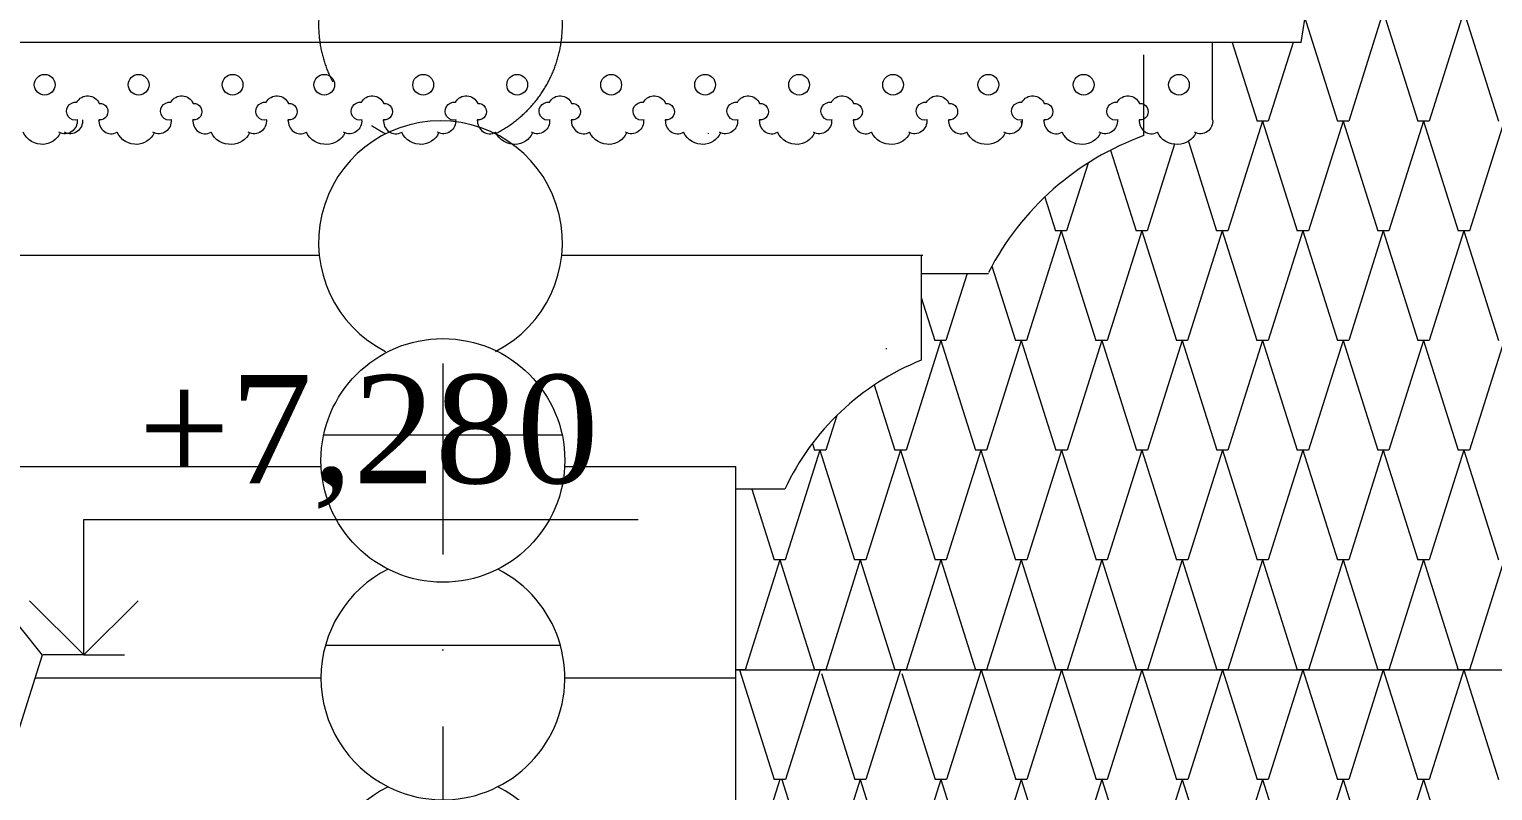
# Model space of a CAD drawing. Header units: millimetres. Extents: x 2399 to 111977, y 1313 to 59551.
# Drawn here: x 44621 to 47322, y 38797 to 40204 of the extents above; entities that cross this region are included whole.
import ezdxf

# ---------------------------------------------------------------- set-up
doc = ezdxf.new("R2010")
doc.units = ezdxf.units.MM
doc.linetypes.add('Невидимая', pattern=[391.222223, 282.222223, -109])
doc.linetypes.add('Штрихпунктирная', pattern=[670.277762, 352.777767, -176.388884, 0, -141.111112])
doc.layers.add('dim Level', color=7, linetype='Continuous', lineweight=13)
doc.layers.add('main line', color=7, linetype='Continuous', lineweight=13)
doc.layers.add('hatch1', color=7, linetype='Continuous', lineweight=20, true_color=0x6a6a6a)
doc.styles.add('СГЕНЕРИР_СТИЛЬ_1', font='georgia.ttf')

msp = doc.modelspace()

# ---------------------------------------------------------------- linework, layer by layer
at = {"layer": 'dim Level', "color": 7, "linetype": 'Continuous', "lineweight": 13}
for p, q in [((44721.7387, 39048.4541), (44721.7387, 39298.4541)), ((44721.7387, 39298.4541), (45744.8906, 39298.4541)), ((44721.7387, 39048.4541), (44621.7387, 39148.4541)), ((44821.7387, 39148.4541), (44721.7387, 39048.4541)), ((44721.7387, 39048.4541), (44646.7387, 39048.4541)), ((44721.7387, 39048.4541), (44796.7387, 39048.4541))]:
    msp.add_line(p, q, dxfattribs=at)
at = {"layer": 'hatch1', "color": 251, "linetype": 'Continuous', "lineweight": 20, "true_color": 0x6a6a6a}
for p, q in [((46974.0465, 40228.5703), (47035.3556, 40034.2835)), ((47119.8951, 40236.9332), (47055.9469, 40034.2835)), ((47119.8951, 40236.9332), (47183.8432, 40034.2835)), ((47268.3827, 40236.9332), (47204.4345, 40034.2835)), ((47268.3827, 40236.9332), (47332.3308, 40034.2835)), ((46841.0607, 40179.4455), (46886.868, 40034.2835)), ((46953.2666, 40179.4455), (46907.4593, 40034.2835)), ((46450.9337, 40034.2835), (46452.7268, 40028.6011)), ((46896.9079, 40034.2835), (46832.9598, 39831.6338)), ((46907.4593, 40034.2835), (46886.868, 40034.2835)), ((46897.1637, 40034.2835), (46961.0445, 39831.8472)), ((47045.6513, 40034.2835), (46981.7031, 39831.6338)), ((47055.9469, 40034.2835), (47035.3556, 40034.2835)), ((47045.6513, 40034.2835), (47109.5994, 39831.6338)), ((47194.1389, 40034.2835), (47130.1907, 39831.6338)), ((47204.4345, 40034.2835), (47183.8432, 40034.2835)), ((47194.1389, 40034.2835), (47258.087, 39831.6338)), ((47342.6264, 40034.2835), (47278.6783, 39831.6338)), ((45873.8766, 40012.0384), (45874.1982, 40011.0192)), ((46616.5584, 39980.7869), (46663.5578, 39831.8472)), ((46734.6675, 39991.5117), (46684.2165, 39831.6338)), ((46760.224, 39996.8782), (46812.3012, 39831.8472)), ((46574.9842, 39956.8433), (46535.4731, 39831.6338)), ((46495.1574, 39894.1398), (46514.8145, 39831.8472)), ((46525.3841, 39831.6338), (46461.436, 39628.9841)), ((46535.4731, 39831.6338), (46514.8818, 39831.6338)), ((46525.5242, 39831.6338), (46589.4724, 39628.9841)), ((46674.0118, 39831.6338), (46610.0637, 39628.9841)), ((46684.2165, 39831.6338), (46663.6251, 39831.6338)), ((46674.152, 39831.6338), (46738.1001, 39628.9841)), ((46822.6396, 39831.6338), (46758.6914, 39628.9841)), ((46832.9598, 39831.6338), (46812.3685, 39831.6338)), ((46822.7797, 39831.6338), (46886.7279, 39628.9841)), ((46971.2673, 39831.6338), (46907.3192, 39628.9841)), ((46981.7031, 39831.6338), (46961.1118, 39831.6338)), ((46971.4075, 39831.6338), (47035.3556, 39628.9841)), ((47119.8951, 39831.6338), (47055.9469, 39628.9841)), ((47130.1907, 39831.6338), (47109.5994, 39831.6338)), ((47119.8951, 39831.6338), (47183.8432, 39628.9841)), ((47268.3827, 39831.6338), (47204.4345, 39628.9841)), ((47278.6783, 39831.6338), (47258.087, 39831.6338)), ((47268.3827, 39831.6338), (47332.3308, 39628.9841)), ((46397.4674, 39766.4453), (46440.8446, 39628.9841)), ((46351.9019, 39752.8708), (46312.8082, 39628.9841)), ((46267.0909, 39708.6075), (46292.2169, 39628.9841)), ((46303.1118, 39628.9841), (46239.1637, 39426.3344)), ((46312.8082, 39628.9841), (46292.2169, 39628.9841)), ((46303.1118, 39629.0646), (46367.0853, 39426.3344)), ((46451.6248, 39628.9841), (46387.6766, 39426.3344)), ((46461.436, 39628.9841), (46440.8446, 39628.9841)), ((46451.6248, 39629.0646), (46515.5983, 39426.3344)), ((46600.1377, 39628.9841), (46536.1896, 39426.3344)), ((46610.0637, 39628.9841), (46589.4724, 39628.9841)), ((46600.1377, 39629.0646), (46664.1113, 39426.3344)), ((46748.6507, 39628.9841), (46684.7026, 39426.3344)), ((46758.6914, 39628.9841), (46738.1001, 39628.9841)), ((46748.6507, 39629.0646), (46812.6242, 39426.3344)), ((46897.1637, 39628.9841), (46833.2156, 39426.3344)), ((46907.3192, 39628.9841), (46886.7279, 39628.9841)), ((46897.1637, 39628.9841), (46961.1118, 39426.3344)), ((47045.6513, 39628.9841), (46981.7031, 39426.3344)), ((47055.9469, 39628.9841), (47035.3556, 39628.9841)), ((47045.6513, 39628.9841), (47109.5994, 39426.3344)), ((47194.1389, 39628.9841), (47130.1907, 39426.3344)), ((47204.4345, 39628.9841), (47183.8432, 39628.9841)), ((47194.1389, 39628.9841), (47258.087, 39426.3344)), ((47342.6264, 39628.9841), (47278.6783, 39426.3344)), ((46180.5048, 39546.9693), (46218.5723, 39426.3344)), ((46111.1367, 39490.3753), (46090.928, 39426.3344)), ((46066.3057, 39439.1085), (46070.3366, 39426.3344)), ((46080.1019, 39426.3344), (46016.1538, 39223.6847)), ((46090.928, 39426.3344), (46070.3366, 39426.3344)), ((46080.1969, 39426.3344), (46144.145, 39223.6847)), ((46228.6845, 39426.3344), (46164.7364, 39223.6847)), ((46239.1637, 39426.3344), (46218.5723, 39426.3344)), ((46228.7795, 39426.3344), (46292.7276, 39223.6847)), ((46377.2671, 39426.3344), (46313.319, 39223.6847)), ((46387.6766, 39426.3344), (46367.0853, 39426.3344)), ((46377.3621, 39426.3344), (46441.3102, 39223.6847)), ((46525.8497, 39426.3344), (46461.9016, 39223.6847)), ((46536.1896, 39426.3344), (46515.5983, 39426.3344)), ((46525.9447, 39426.3344), (46589.8928, 39223.6847)), ((46674.4323, 39426.3344), (46610.4842, 39223.6847)), ((46684.7026, 39426.3344), (46664.1113, 39426.3344)), ((46674.4323, 39426.3344), (46738.3804, 39223.6847)), ((46822.9199, 39426.3344), (46758.9718, 39223.6847)), ((46833.2156, 39426.3344), (46812.6242, 39426.3344)), ((46822.9199, 39426.3344), (46886.868, 39223.6847)), ((46971.4075, 39426.3344), (46907.4593, 39223.6847)), ((46981.7031, 39426.3344), (46961.1118, 39426.3344)), ((46971.4075, 39426.3344), (47035.3556, 39223.6847)), ((47119.8951, 39426.3344), (47055.9469, 39223.6847)), ((47130.1907, 39426.3344), (47109.5994, 39426.3344)), ((47119.8951, 39426.3344), (47183.8432, 39223.6847)), ((47268.3827, 39426.3344), (47204.4345, 39223.6847)), ((47278.6783, 39426.3344), (47258.087, 39426.3344)), ((47268.3827, 39426.3344), (47332.3308, 39223.6847)), ((45954.2884, 39354.4811), (45995.5624, 39223.6847)), ((46006.2382, 39223.6847), (45942.29, 39021.035)), ((46016.1538, 39223.6847), (45995.5624, 39223.6847)), ((46006.2382, 39223.6847), (46070.1863, 39021.035)), ((46154.7257, 39223.6847), (46090.7776, 39021.035)), ((46164.7364, 39223.6847), (46144.145, 39223.6847)), ((46154.7257, 39223.6847), (46218.6739, 39021.035)), ((46303.2133, 39223.6847), (46239.2652, 39021.035)), ((46313.319, 39223.6847), (46292.7276, 39223.6847)), ((46303.2133, 39223.6847), (46367.1615, 39021.035)), ((46451.7009, 39223.6847), (46387.7528, 39021.035)), ((46461.9016, 39223.6847), (46441.3102, 39223.6847)), ((46451.7009, 39223.6847), (46515.6491, 39021.035)), ((46600.1885, 39223.6847), (46536.2404, 39021.035)), ((46610.4842, 39223.6847), (46589.8928, 39223.6847)), ((46600.1885, 39223.6847), (46664.1366, 39021.035)), ((46748.6761, 39223.6847), (46684.728, 39021.035)), ((46758.9718, 39223.6847), (46738.3804, 39223.6847)), ((46748.6761, 39223.6847), (46812.6242, 39021.035)), ((46897.1637, 39223.6847), (46833.2156, 39021.035)), ((46907.4593, 39223.6847), (46886.868, 39223.6847)), ((46897.1637, 39223.6847), (46961.1118, 39021.035)), ((47045.6513, 39223.6847), (46981.7031, 39021.035)), ((47055.9469, 39223.6847), (47035.3556, 39223.6847)), ((47045.6513, 39223.6847), (47109.5994, 39021.035)), ((47194.1389, 39223.6847), (47130.1907, 39021.035)), ((47204.4345, 39223.6847), (47183.8432, 39223.6847)), ((47194.1389, 39223.6847), (47258.087, 39021.035)), ((47342.6264, 39223.6847), (47278.6783, 39021.035)), ((45942.29, 39021.035), (45924.9865, 39021.035)), ((45931.9944, 39021.035), (45995.9425, 38818.3853)), ((46080.482, 39021.035), (46016.5338, 38818.3853)), ((46090.7776, 39021.035), (46070.1863, 39021.035)), ((46090.7776, 39021.035), (46070.1863, 39021.035)), ((46082.771, 39013.7811), (46144.4301, 38818.3853)), ((46228.9695, 39021.035), (46165.0214, 38818.3853)), ((46239.2652, 39021.035), (46218.6739, 39021.035)), ((46239.2652, 39021.035), (46218.6739, 39021.035)), ((46231.2586, 39013.7811), (46292.9177, 38818.3853)), ((46377.4571, 39021.035), (46313.509, 38818.3853)), ((46387.7528, 39021.035), (46367.1615, 39021.035)), ((46377.4571, 39021.035), (46441.4053, 38818.3853)), ((46525.9447, 39021.035), (46461.9966, 38818.3853)), ((46536.2404, 39021.035), (46515.6491, 39021.035)), ((46525.9447, 39021.035), (46589.8928, 38818.3853)), ((46674.4323, 39021.035), (46610.4842, 38818.3853)), ((46684.728, 39021.035), (46664.1366, 39021.035)), ((46674.4323, 39021.035), (46738.3804, 38818.3853)), ((46822.9199, 39021.035), (46758.9718, 38818.3853)), ((46833.2156, 39021.035), (46812.6242, 39021.035)), ((46822.9199, 39021.035), (46886.868, 38818.3853)), ((46971.4075, 39021.035), (46907.4593, 38818.3853)), ((46981.7031, 39021.035), (46961.1118, 39021.035)), ((46971.4075, 39021.035), (47035.3556, 38818.3853)), ((47119.8951, 39021.035), (47055.9469, 38818.3853)), ((47130.1907, 39021.035), (47109.5994, 39021.035)), ((47119.8951, 39021.035), (47183.8432, 38818.3853)), ((47268.3827, 39021.035), (47204.4345, 38818.3853)), ((47278.6783, 39021.035), (47258.087, 39021.035)), ((47268.3827, 39021.035), (47332.3308, 38818.3853)), ((46006.2382, 38818.3853), (45942.29, 38615.7357)), ((46016.5338, 38818.3853), (45995.9425, 38818.3853)), ((46009.8515, 38818.3853), (46073.7997, 38615.7357)), ((46154.7257, 38818.3853), (46090.7776, 38615.7357)), ((46165.0214, 38818.3853), (46144.4301, 38818.3853)), ((46154.7257, 38818.3853), (46218.6739, 38615.7357)), ((46303.2133, 38818.3853), (46239.2652, 38615.7357)), ((46313.509, 38818.3853), (46292.9177, 38818.3853)), ((46303.2133, 38818.3853), (46367.1615, 38615.7357)), ((46451.7009, 38818.3853), (46387.7528, 38615.7357)), ((46461.9966, 38818.3853), (46441.4053, 38818.3853)), ((46451.7009, 38818.3853), (46515.6491, 38615.7357)), ((46600.1885, 38818.3853), (46536.2404, 38615.7357)), ((46610.4842, 38818.3853), (46589.8928, 38818.3853)), ((46600.1885, 38818.3853), (46664.1366, 38615.7357)), ((46748.6761, 38818.3853), (46684.728, 38615.7357)), ((46758.9718, 38818.3853), (46738.3804, 38818.3853)), ((46748.6761, 38818.3853), (46812.6242, 38615.7357)), ((46897.1637, 38818.3853), (46833.2156, 38615.7357)), ((46907.4593, 38818.3853), (46886.868, 38818.3853)), ((46897.1637, 38818.3853), (46961.1118, 38615.7357)), ((47045.6513, 38818.3853), (46981.7031, 38615.7357)), ((47055.9469, 38818.3853), (47035.3556, 38818.3853)), ((47045.6513, 38818.3853), (47109.5994, 38615.7357)), ((47194.1389, 38818.3853), (47130.1907, 38615.7357)), ((47204.4345, 38818.3853), (47183.8432, 38818.3853)), ((47194.1389, 38818.3853), (47258.087, 38615.7357))]:
    msp.add_line(p, q, dxfattribs=at)
at = {"layer": 'hatch1', "color": 251, "linetype": 'Невидимая', "lineweight": 20, "true_color": 0x6a6a6a}
msp.add_arc((45379.9464, 40212.0754), 225, 296.7457516, 243.2542484, dxfattribs=at)
at = {"layer": 'main line', "color": 7, "linetype": 'Continuous', "lineweight": 13}
for p, q in [((42877.7117, 41248.5074), (44644.8932, 39048.0426)), ((46978.2717, 40246.2836), (46967.4004, 40179.4455)), ((46968.4881, 40179.4455), (43749.5219, 40179.4455)), ((46804.9425, 40036.4966), (46804.9425, 40179.5611)), ((46678.1519, 40007.7158), (46678.1519, 40156.8126)), ((44051.6958, 39786.682), (45156.1503, 39786.682)), ((45603.7425, 39786.682), (46270.2802, 39786.682)), ((46267.0909, 39786.682), (46267.0909, 39592.5559)), ((46267.0909, 39752.8708), (46391.4311, 39752.8708)), ((46201.7021, 39614.3033), (46203.7669, 39614.3033)), ((45164.443, 39455.1342), (45604.2897, 39455.1342)), ((44365.1051, 39396.43), (45159.6442, 39396.43)), ((45609.0885, 39396.43), (45924.9865, 39396.43)), ((45924.9865, 37042.1332), (45924.9865, 39396.43)), ((46015.4895, 39354.4811), (45924.9865, 39354.4811)), ((45167.6997, 39066.4204), (45601.033, 39066.4204)), ((44644.8932, 39048.0426), (44276.9915, 37888.8415)), ((44631.6064, 39006.178), (45159.3663, 39006.178)), ((45609.3663, 39006.178), (45924.9865, 39006.178)), ((45924.9865, 39021.035), (50077.9123, 39021.035))]:
    msp.add_line(p, q, dxfattribs=at)
at = {"layer": 'main line', "color": 7, "linetype": 'Штрихпунктирная', "lineweight": 13}
msp.add_line((45384.3663, 39586.6714), (45384.3663, 27966.284), dxfattribs=at)
at = {"layer": 'main line', "color": 7, "linetype": 'Continuous', "lineweight": 13, "flags": 128}
for points in [[(44710.4682, 40036.4966, -1.219803903), (44709.0378, 40069.1785, -0.63216014), (44750.0018, 40067.1802, -1.067465283), (44749.767, 40036.4966, 0.60309642), (44783.1588, 40013.7303)], [(44710.4682, 40036.4966, -1.219803903), (44709.0378, 40069.1785, -0.63216014), (44750.0018, 40067.1802, -1.067465283), (44749.767, 40036.4966, 0.60309642), (44783.1588, 40013.7303)], [(44710.4682, 40036.4966, -1.219803903), (44709.0378, 40069.1785, -0.63216014), (44750.0018, 40067.1802, -1.067465283), (44749.767, 40036.4966, 0.60309642), (44783.1588, 40013.7303)], [(44710.4682, 40036.4966, -1.219803903), (44709.0378, 40069.1785, -0.63216014), (44750.0018, 40067.1802, -1.067465283), (44749.767, 40036.4966, 0.60309642), (44783.1588, 40013.7303)], [(44710.4682, 40036.4966, -1.219803903), (44709.0378, 40069.1785, -0.63216014), (44750.0018, 40067.1802, -1.067465283), (44749.767, 40036.4966, 0.60309642), (44783.1588, 40013.7303)], [(44710.4682, 40036.4966, -1.219803903), (44709.0378, 40069.1785, -0.63216014), (44750.0018, 40067.1802, -1.067465283), (44749.767, 40036.4966, 0.60309642), (44783.1588, 40013.7303)], [(44883.8802, 40036.4966, -1.219803903), (44882.4497, 40069.1785, -0.63216014), (44923.4138, 40067.1802, -1.067465283), (44923.179, 40036.4966, 0.60309642), (44956.5708, 40013.7303)], [(44883.8802, 40036.4966, -1.219803903), (44882.4497, 40069.1785, -0.63216014), (44923.4138, 40067.1802, -1.067465283), (44923.179, 40036.4966, 0.60309642), (44956.5708, 40013.7303)], [(44883.8802, 40036.4966, -1.219803903), (44882.4497, 40069.1785, -0.63216014), (44923.4138, 40067.1802, -1.067465283), (44923.179, 40036.4966, 0.60309642), (44956.5708, 40013.7303)], [(44883.8802, 40036.4966, -1.219803903), (44882.4497, 40069.1785, -0.63216014), (44923.4138, 40067.1802, -1.067465283), (44923.179, 40036.4966, 0.60309642), (44956.5708, 40013.7303)], [(44883.8802, 40036.4966, -1.219803903), (44882.4497, 40069.1785, -0.63216014), (44923.4138, 40067.1802, -1.067465283), (44923.179, 40036.4966, 0.60309642), (44956.5708, 40013.7303)], [(44883.8802, 40036.4966, -1.219803903), (44882.4497, 40069.1785, -0.63216014), (44923.4138, 40067.1802, -1.067465283), (44923.179, 40036.4966, 0.60309642), (44956.5708, 40013.7303)], [(45059.7469, 40036.4966, -1.219803903), (45058.3164, 40069.1785, -0.63216014), (45099.2805, 40067.1802, -1.067465283), (45099.0457, 40036.4966, 0.60309642), (45132.4375, 40013.7303)], [(45059.7469, 40036.4966, -1.219803903), (45058.3164, 40069.1785, -0.63216014), (45099.2805, 40067.1802, -1.067465283), (45099.0457, 40036.4966, 0.60309642), (45132.4375, 40013.7303)], [(45059.7469, 40036.4966, -1.219803903), (45058.3164, 40069.1785, -0.63216014), (45099.2805, 40067.1802, -1.067465283), (45099.0457, 40036.4966, 0.60309642), (45132.4375, 40013.7303)], [(45059.7469, 40036.4966, -1.219803903), (45058.3164, 40069.1785, -0.63216014), (45099.2805, 40067.1802, -1.067465283), (45099.0457, 40036.4966, 0.60309642), (45132.4375, 40013.7303)], [(45059.7469, 40036.4966, -1.219803903), (45058.3164, 40069.1785, -0.63216014), (45099.2805, 40067.1802, -1.067465283), (45099.0457, 40036.4966, 0.60309642), (45132.4375, 40013.7303)], [(45059.7469, 40036.4966, -1.219803903), (45058.3164, 40069.1785, -0.63216014), (45099.2805, 40067.1802, -1.067465283), (45099.0457, 40036.4966, 0.60309642), (45132.4375, 40013.7303)], [(45235.6136, 40036.4966, -1.219803903), (45234.1831, 40069.1785, -0.63216014), (45275.1472, 40067.1802, -1.067465283), (45274.9124, 40036.4966, 0.60309642), (45308.3042, 40013.7303)], [(45235.6136, 40036.4966, -1.219803903), (45234.1831, 40069.1785, -0.63216014), (45275.1472, 40067.1802, -1.067465283), (45274.9124, 40036.4966, 0.60309642), (45308.3042, 40013.7303)], [(45235.6136, 40036.4966, -1.219803903), (45234.1831, 40069.1785, -0.63216014), (45275.1472, 40067.1802, -1.067465283), (45274.9124, 40036.4966, 0.60309642), (45308.3042, 40013.7303)], [(45235.6136, 40036.4966, -1.219803903), (45234.1831, 40069.1785, -0.63216014), (45275.1472, 40067.1802, -1.067465283), (45274.9124, 40036.4966, 0.60309642), (45308.3042, 40013.7303)], [(45235.6136, 40036.4966, -1.219803903), (45234.1831, 40069.1785, -0.63216014), (45275.1472, 40067.1802, -1.067465283), (45274.9124, 40036.4966, 0.60309642), (45308.3042, 40013.7303)], [(45235.6136, 40036.4966, -1.219803903), (45234.1831, 40069.1785, -0.63216014), (45275.1472, 40067.1802, -1.067465283), (45274.9124, 40036.4966, 0.60309642), (45308.3042, 40013.7303)], [(45409.0255, 40036.4966, -1.219803903), (45407.5951, 40069.1785, -0.63216014), (45448.5591, 40067.1802, -1.067465283), (45448.3244, 40036.4966, 0.60309642), (45481.7161, 40013.7303)], [(45409.0255, 40036.4966, -1.219803903), (45407.5951, 40069.1785, -0.63216014), (45448.5591, 40067.1802, -1.067465283), (45448.3244, 40036.4966, 0.60309642), (45481.7161, 40013.7303)], [(45409.0255, 40036.4966, -1.219803903), (45407.5951, 40069.1785, -0.63216014), (45448.5591, 40067.1802, -1.067465283), (45448.3244, 40036.4966, 0.60309642), (45481.7161, 40013.7303)], [(45409.0255, 40036.4966, -1.219803903), (45407.5951, 40069.1785, -0.63216014), (45448.5591, 40067.1802, -1.067465283), (45448.3244, 40036.4966, 0.60309642), (45481.7161, 40013.7303)], [(45409.0255, 40036.4966, -1.219803903), (45407.5951, 40069.1785, -0.63216014), (45448.5591, 40067.1802, -1.067465283), (45448.3244, 40036.4966, 0.60309642), (45481.7161, 40013.7303)], [(45409.0255, 40036.4966, -1.219803903), (45407.5951, 40069.1785, -0.63216014), (45448.5591, 40067.1802, -1.067465283), (45448.3244, 40036.4966, 0.60309642), (45481.7161, 40013.7303)], [(45582.4375, 40036.4966, -1.219803903), (45581.0071, 40069.1785, -0.63216014), (45621.9711, 40067.1802, -1.067465283), (45621.7363, 40036.4966, 0.60309642), (45655.1281, 40013.7303)], [(45582.4375, 40036.4966, -1.219803903), (45581.0071, 40069.1785, -0.63216014), (45621.9711, 40067.1802, -1.067465283), (45621.7363, 40036.4966, 0.60309642), (45655.1281, 40013.7303)], [(45582.4375, 40036.4966, -1.219803903), (45581.0071, 40069.1785, -0.63216014), (45621.9711, 40067.1802, -1.067465283), (45621.7363, 40036.4966, 0.60309642), (45655.1281, 40013.7303)], [(45582.4375, 40036.4966, -1.219803903), (45581.0071, 40069.1785, -0.63216014), (45621.9711, 40067.1802, -1.067465283), (45621.7363, 40036.4966, 0.60309642), (45655.1281, 40013.7303)], [(45582.4375, 40036.4966, -1.219803903), (45581.0071, 40069.1785, -0.63216014), (45621.9711, 40067.1802, -1.067465283), (45621.7363, 40036.4966, 0.60309642), (45655.1281, 40013.7303)], [(45582.4375, 40036.4966, -1.219803903), (45581.0071, 40069.1785, -0.63216014), (45621.9711, 40067.1802, -1.067465283), (45621.7363, 40036.4966, 0.60309642), (45655.1281, 40013.7303)], [(45755.8495, 40036.4966, -1.219803903), (45754.419, 40069.1785, -0.63216014), (45795.3831, 40067.1802, -1.067465283), (45795.1483, 40036.4966, 0.60309642), (45828.5401, 40013.7303)], [(45755.8495, 40036.4966, -1.219803903), (45754.419, 40069.1785, -0.63216014), (45795.3831, 40067.1802, -1.067465283), (45795.1483, 40036.4966, 0.60309642), (45828.5401, 40013.7303)], [(45755.8495, 40036.4966, -1.219803903), (45754.419, 40069.1785, -0.63216014), (45795.3831, 40067.1802, -1.067465283), (45795.1483, 40036.4966, 0.60309642), (45828.5401, 40013.7303)], [(45755.8495, 40036.4966, -1.219803903), (45754.419, 40069.1785, -0.63216014), (45795.3831, 40067.1802, -1.067465283), (45795.1483, 40036.4966, 0.60309642), (45828.5401, 40013.7303)], [(45755.8495, 40036.4966, -1.219803903), (45754.419, 40069.1785, -0.63216014), (45795.3831, 40067.1802, -1.067465283), (45795.1483, 40036.4966, 0.60309642), (45828.5401, 40013.7303)], [(45755.8495, 40036.4966, -1.219803903), (45754.419, 40069.1785, -0.63216014), (45795.3831, 40067.1802, -1.067465283), (45795.1483, 40036.4966, 0.60309642), (45828.5401, 40013.7303)], [(45929.2614, 40036.4966, -1.219803903), (45927.831, 40069.1785, -0.63216014), (45968.795, 40067.1802, -1.067465283), (45968.5603, 40036.4966, 0.60309642), (46001.952, 40013.7303)], [(45929.2614, 40036.4966, -1.219803903), (45927.831, 40069.1785, -0.63216014), (45968.795, 40067.1802, -1.067465283), (45968.5603, 40036.4966, 0.60309642), (46001.952, 40013.7303)], [(45929.2614, 40036.4966, -1.219803903), (45927.831, 40069.1785, -0.63216014), (45968.795, 40067.1802, -1.067465283), (45968.5603, 40036.4966, 0.60309642), (46001.952, 40013.7303)], [(45929.2614, 40036.4966, -1.219803903), (45927.831, 40069.1785, -0.63216014), (45968.795, 40067.1802, -1.067465283), (45968.5603, 40036.4966, 0.60309642), (46001.952, 40013.7303)], [(45929.2614, 40036.4966, -1.219803903), (45927.831, 40069.1785, -0.63216014), (45968.795, 40067.1802, -1.067465283), (45968.5603, 40036.4966, 0.60309642), (46001.952, 40013.7303)], [(45929.2614, 40036.4966, -1.219803903), (45927.831, 40069.1785, -0.63216014), (45968.795, 40067.1802, -1.067465283), (45968.5603, 40036.4966, 0.60309642), (46001.952, 40013.7303)], [(46102.6734, 40036.4966, -1.219803903), (46101.243, 40069.1785, -0.63216014), (46142.207, 40067.1802, -1.067465283), (46141.9722, 40036.4966, 0.60309642), (46175.364, 40013.7303)], [(46102.6734, 40036.4966, -1.219803903), (46101.243, 40069.1785, -0.63216014), (46142.207, 40067.1802, -1.067465283), (46141.9722, 40036.4966, 0.60309642), (46175.364, 40013.7303)], [(46102.6734, 40036.4966, -1.219803903), (46101.243, 40069.1785, -0.63216014), (46142.207, 40067.1802, -1.067465283), (46141.9722, 40036.4966, 0.60309642), (46175.364, 40013.7303)], [(46102.6734, 40036.4966, -1.219803903), (46101.243, 40069.1785, -0.63216014), (46142.207, 40067.1802, -1.067465283), (46141.9722, 40036.4966, 0.60309642), (46175.364, 40013.7303)], [(46102.6734, 40036.4966, -1.219803903), (46101.243, 40069.1785, -0.63216014), (46142.207, 40067.1802, -1.067465283), (46141.9722, 40036.4966, 0.60309642), (46175.364, 40013.7303)], [(46102.6734, 40036.4966, -1.219803903), (46101.243, 40069.1785, -0.63216014), (46142.207, 40067.1802, -1.067465283), (46141.9722, 40036.4966, 0.60309642), (46175.364, 40013.7303)], [(46278.5401, 40036.4966, -1.219803903), (46277.1097, 40069.1785, -0.63216014), (46318.0737, 40067.1802, -1.067465283), (46317.8389, 40036.4966, 0.60309642), (46351.2307, 40013.7303)], [(46278.5401, 40036.4966, -1.219803903), (46277.1097, 40069.1785, -0.63216014), (46318.0737, 40067.1802, -1.067465283), (46317.8389, 40036.4966, 0.60309642), (46351.2307, 40013.7303)], [(46278.5401, 40036.4966, -1.219803903), (46277.1097, 40069.1785, -0.63216014), (46318.0737, 40067.1802, -1.067465283), (46317.8389, 40036.4966, 0.60309642), (46351.2307, 40013.7303)], [(46278.5401, 40036.4966, -1.219803903), (46277.1097, 40069.1785, -0.63216014), (46318.0737, 40067.1802, -1.067465283), (46317.8389, 40036.4966, 0.60309642), (46351.2307, 40013.7303)], [(46278.5401, 40036.4966, -1.219803903), (46277.1097, 40069.1785, -0.63216014), (46318.0737, 40067.1802, -1.067465283), (46317.8389, 40036.4966, 0.60309642), (46351.2307, 40013.7303)], [(46278.5401, 40036.4966, -1.219803903), (46277.1097, 40069.1785, -0.63216014), (46318.0737, 40067.1802, -1.067465283), (46317.8389, 40036.4966, 0.60309642), (46351.2307, 40013.7303)], [(46454.4068, 40036.4966, -1.219803903), (46452.9763, 40069.1785, -0.63216014), (46493.9404, 40067.1802, -1.067465283), (46493.7056, 40036.4966, 0.60309642), (46527.0974, 40013.7303)], [(46454.4068, 40036.4966, -1.219803903), (46452.9763, 40069.1785, -0.63216014), (46493.9404, 40067.1802, -1.067465283), (46493.7056, 40036.4966, 0.60309642), (46527.0974, 40013.7303)], [(46454.4068, 40036.4966, -1.219803903), (46452.9763, 40069.1785, -0.63216014), (46493.9404, 40067.1802, -1.067465283), (46493.7056, 40036.4966, 0.60309642), (46527.0974, 40013.7303)], [(46454.4068, 40036.4966, -1.219803903), (46452.9763, 40069.1785, -0.63216014), (46493.9404, 40067.1802, -1.067465283), (46493.7056, 40036.4966, 0.60309642), (46527.0974, 40013.7303)], [(46454.4068, 40036.4966, -1.219803903), (46452.9763, 40069.1785, -0.63216014), (46493.9404, 40067.1802, -1.067465283), (46493.7056, 40036.4966, 0.60309642), (46527.0974, 40013.7303)], [(46454.4068, 40036.4966, -1.219803903), (46452.9763, 40069.1785, -0.63216014), (46493.9404, 40067.1802, -1.067465283), (46493.7056, 40036.4966, 0.60309642), (46527.0974, 40013.7303)], [(46630.2735, 40036.4966, -1.219803903), (46628.843, 40069.1785, -0.63216014), (46669.8071, 40067.1802, -1.067465283), (46669.5723, 40036.4966, 0.60309642), (46702.9641, 40013.7303)], [(46630.2735, 40036.4966, -1.219803903), (46628.843, 40069.1785, -0.63216014), (46669.8071, 40067.1802, -1.067465283), (46669.5723, 40036.4966, 0.60309642), (46702.9641, 40013.7303)], [(46630.2735, 40036.4966, -1.219803903), (46628.843, 40069.1785, -0.63216014), (46669.8071, 40067.1802, -1.067465283), (46669.5723, 40036.4966, 0.60309642), (46702.9641, 40013.7303)], [(46630.2735, 40036.4966, -1.219803903), (46628.843, 40069.1785, -0.63216014), (46669.8071, 40067.1802, -1.067465283), (46669.5723, 40036.4966, 0.60309642), (46702.9641, 40013.7303)], [(46630.2735, 40036.4966, -1.219803903), (46628.843, 40069.1785, -0.63216014), (46669.8071, 40067.1802, -1.067465283), (46669.5723, 40036.4966, 0.60309642), (46702.9641, 40013.7303)], [(46630.2735, 40036.4966, -1.219803903), (46628.843, 40069.1785, -0.63216014), (46669.8071, 40067.1802, -1.067465283), (46669.5723, 40036.4966, 0.60309642), (46702.9641, 40013.7303)], [(44709.2705, 40036.4966, -0.60309642), (44675.8788, 40013.7303)], [(44709.2705, 40036.4966, -0.60309642), (44675.8788, 40013.7303)], [(44709.2705, 40036.4966, -0.60309642), (44675.8788, 40013.7303)], [(44709.2705, 40036.4966, -0.60309642), (44675.8788, 40013.7303)], [(44709.2705, 40036.4966, -0.60309642), (44675.8788, 40013.7303)], [(44709.2705, 40036.4966, -0.60309642), (44675.8788, 40013.7303)], [(44719.1564, 40036.4966, -0.60309642), (44685.7647, 40013.7303)], [(44719.1564, 40036.4966, -0.60309642), (44685.7647, 40013.7303)], [(44719.1564, 40036.4966, -0.60309642), (44685.7647, 40013.7303)], [(44719.1564, 40036.4966, -0.60309642), (44685.7647, 40013.7303)], [(44719.1564, 40036.4966, -0.60309642), (44685.7647, 40013.7303)], [(44719.1564, 40036.4966, -0.60309642), (44685.7647, 40013.7303)], [(44748.5693, 40036.4966, 0.017938026), (44749.7407, 40036.2527)], [(44748.5693, 40036.4966, 0.017938026), (44749.7407, 40036.2527)], [(44748.5693, 40036.4966, 0.017938026), (44749.7407, 40036.2527)], [(44748.5693, 40036.4966, 0.017938026), (44749.7407, 40036.2527)], [(44748.5693, 40036.4966, 0.017938026), (44749.7407, 40036.2527)], [(44748.5693, 40036.4966, 0.017938026), (44749.7407, 40036.2527)], [(44882.6825, 40036.4966, -0.60309642), (44849.2907, 40013.7303)], [(44882.6825, 40036.4966, -0.60309642), (44849.2907, 40013.7303)], [(44882.6825, 40036.4966, -0.60309642), (44849.2907, 40013.7303)], [(44882.6825, 40036.4966, -0.60309642), (44849.2907, 40013.7303)], [(44882.6825, 40036.4966, -0.60309642), (44849.2907, 40013.7303)], [(44882.6825, 40036.4966, -0.60309642), (44849.2907, 40013.7303)], [(44921.9813, 40036.4966, 0.017938026), (44923.1527, 40036.2527)], [(44921.9813, 40036.4966, 0.017938026), (44923.1527, 40036.2527)], [(44921.9813, 40036.4966, 0.017938026), (44923.1527, 40036.2527)], [(44921.9813, 40036.4966, 0.017938026), (44923.1527, 40036.2527)], [(44921.9813, 40036.4966, 0.017938026), (44923.1527, 40036.2527)], [(44921.9813, 40036.4966, 0.017938026), (44923.1527, 40036.2527)], [(45058.5492, 40036.4966, -0.60309642), (45025.1574, 40013.7303)], [(45058.5492, 40036.4966, -0.60309642), (45025.1574, 40013.7303)], [(45058.5492, 40036.4966, -0.60309642), (45025.1574, 40013.7303)], [(45058.5492, 40036.4966, -0.60309642), (45025.1574, 40013.7303)], [(45058.5492, 40036.4966, -0.60309642), (45025.1574, 40013.7303)], [(45058.5492, 40036.4966, -0.60309642), (45025.1574, 40013.7303)], [(45097.848, 40036.4966, 0.017938026), (45099.0194, 40036.2527)], [(45097.848, 40036.4966, 0.017938026), (45099.0194, 40036.2527)], [(45097.848, 40036.4966, 0.017938026), (45099.0194, 40036.2527)], [(45097.848, 40036.4966, 0.017938026), (45099.0194, 40036.2527)], [(45097.848, 40036.4966, 0.017938026), (45099.0194, 40036.2527)], [(45097.848, 40036.4966, 0.017938026), (45099.0194, 40036.2527)], [(45234.4159, 40036.4966, -0.60309642), (45201.0241, 40013.7303)], [(45234.4159, 40036.4966, -0.60309642), (45201.0241, 40013.7303)], [(45234.4159, 40036.4966, -0.60309642), (45201.0241, 40013.7303)], [(45234.4159, 40036.4966, -0.60309642), (45201.0241, 40013.7303)], [(45234.4159, 40036.4966, -0.60309642), (45201.0241, 40013.7303)], [(45234.4159, 40036.4966, -0.60309642), (45201.0241, 40013.7303)], [(45273.7147, 40036.4966, 0.017938026), (45274.886, 40036.2527)], [(45273.7147, 40036.4966, 0.017938026), (45274.886, 40036.2527)], [(45273.7147, 40036.4966, 0.017938026), (45274.886, 40036.2527)], [(45273.7147, 40036.4966, 0.017938026), (45274.886, 40036.2527)], [(45273.7147, 40036.4966, 0.017938026), (45274.886, 40036.2527)], [(45273.7147, 40036.4966, 0.017938026), (45274.886, 40036.2527)], [(45407.8278, 40036.4966, -0.60309642), (45374.4361, 40013.7303)], [(45407.8278, 40036.4966, -0.60309642), (45374.4361, 40013.7303)], [(45407.8278, 40036.4966, -0.60309642), (45374.4361, 40013.7303)], [(45407.8278, 40036.4966, -0.60309642), (45374.4361, 40013.7303)], [(45407.8278, 40036.4966, -0.60309642), (45374.4361, 40013.7303)], [(45407.8278, 40036.4966, -0.60309642), (45374.4361, 40013.7303)], [(45447.1267, 40036.4966, 0.017938026), (45448.298, 40036.2527)], [(45447.1267, 40036.4966, 0.017938026), (45448.298, 40036.2527)], [(45447.1267, 40036.4966, 0.017938026), (45448.298, 40036.2527)], [(45447.1267, 40036.4966, 0.017938026), (45448.298, 40036.2527)], [(45447.1267, 40036.4966, 0.017938026), (45448.298, 40036.2527)], [(45447.1267, 40036.4966, 0.017938026), (45448.298, 40036.2527)], [(45581.2398, 40036.4966, -0.60309642), (45547.848, 40013.7303)], [(45581.2398, 40036.4966, -0.60309642), (45547.848, 40013.7303)], [(45581.2398, 40036.4966, -0.60309642), (45547.848, 40013.7303)], [(45581.2398, 40036.4966, -0.60309642), (45547.848, 40013.7303)], [(45581.2398, 40036.4966, -0.60309642), (45547.848, 40013.7303)], [(45581.2398, 40036.4966, -0.60309642), (45547.848, 40013.7303)], [(45620.5386, 40036.4966, 0.017938026), (45621.71, 40036.2527)], [(45620.5386, 40036.4966, 0.017938026), (45621.71, 40036.2527)], [(45620.5386, 40036.4966, 0.017938026), (45621.71, 40036.2527)], [(45620.5386, 40036.4966, 0.017938026), (45621.71, 40036.2527)], [(45620.5386, 40036.4966, 0.017938026), (45621.71, 40036.2527)], [(45620.5386, 40036.4966, 0.017938026), (45621.71, 40036.2527)], [(45754.6518, 40036.4966, -0.60309642), (45721.26, 40013.7303)], [(45754.6518, 40036.4966, -0.60309642), (45721.26, 40013.7303)], [(45754.6518, 40036.4966, -0.60309642), (45721.26, 40013.7303)], [(45754.6518, 40036.4966, -0.60309642), (45721.26, 40013.7303)], [(45754.6518, 40036.4966, -0.60309642), (45721.26, 40013.7303)], [(45754.6518, 40036.4966, -0.60309642), (45721.26, 40013.7303)], [(45793.9506, 40036.4966, 0.017938026), (45795.1219, 40036.2527)], [(45793.9506, 40036.4966, 0.017938026), (45795.1219, 40036.2527)], [(45793.9506, 40036.4966, 0.017938026), (45795.1219, 40036.2527)], [(45793.9506, 40036.4966, 0.017938026), (45795.1219, 40036.2527)], [(45793.9506, 40036.4966, 0.017938026), (45795.1219, 40036.2527)], [(45793.9506, 40036.4966, 0.017938026), (45795.1219, 40036.2527)], [(45928.0637, 40036.4966, -0.60309642), (45894.672, 40013.7303)], [(45928.0637, 40036.4966, -0.60309642), (45894.672, 40013.7303)], [(45928.0637, 40036.4966, -0.60309642), (45894.672, 40013.7303)], [(45928.0637, 40036.4966, -0.60309642), (45894.672, 40013.7303)], [(45928.0637, 40036.4966, -0.60309642), (45894.672, 40013.7303)], [(45928.0637, 40036.4966, -0.60309642), (45894.672, 40013.7303)], [(45967.3626, 40036.4966, 0.017938026), (45968.5339, 40036.2527)], [(45967.3626, 40036.4966, 0.017938026), (45968.5339, 40036.2527)], [(45967.3626, 40036.4966, 0.017938026), (45968.5339, 40036.2527)], [(45967.3626, 40036.4966, 0.017938026), (45968.5339, 40036.2527)], [(45967.3626, 40036.4966, 0.017938026), (45968.5339, 40036.2527)], [(45967.3626, 40036.4966, 0.017938026), (45968.5339, 40036.2527)], [(46101.4757, 40036.4966, -0.60309642), (46068.0839, 40013.7303)], [(46101.4757, 40036.4966, -0.60309642), (46068.0839, 40013.7303)], [(46101.4757, 40036.4966, -0.60309642), (46068.0839, 40013.7303)], [(46101.4757, 40036.4966, -0.60309642), (46068.0839, 40013.7303)], [(46101.4757, 40036.4966, -0.60309642), (46068.0839, 40013.7303)], [(46101.4757, 40036.4966, -0.60309642), (46068.0839, 40013.7303)], [(46140.7745, 40036.4966, 0.017938026), (46141.9459, 40036.2527)], [(46140.7745, 40036.4966, 0.017938026), (46141.9459, 40036.2527)], [(46140.7745, 40036.4966, 0.017938026), (46141.9459, 40036.2527)], [(46140.7745, 40036.4966, 0.017938026), (46141.9459, 40036.2527)], [(46140.7745, 40036.4966, 0.017938026), (46141.9459, 40036.2527)], [(46140.7745, 40036.4966, 0.017938026), (46141.9459, 40036.2527)], [(46277.3424, 40036.4966, -0.60309642), (46243.9506, 40013.7303)], [(46277.3424, 40036.4966, -0.60309642), (46243.9506, 40013.7303)], [(46277.3424, 40036.4966, -0.60309642), (46243.9506, 40013.7303)], [(46277.3424, 40036.4966, -0.60309642), (46243.9506, 40013.7303)], [(46277.3424, 40036.4966, -0.60309642), (46243.9506, 40013.7303)], [(46277.3424, 40036.4966, -0.60309642), (46243.9506, 40013.7303)], [(46316.6412, 40036.4966, 0.017938026), (46317.8126, 40036.2527)], [(46316.6412, 40036.4966, 0.017938026), (46317.8126, 40036.2527)], [(46316.6412, 40036.4966, 0.017938026), (46317.8126, 40036.2527)], [(46316.6412, 40036.4966, 0.017938026), (46317.8126, 40036.2527)], [(46316.6412, 40036.4966, 0.017938026), (46317.8126, 40036.2527)], [(46316.6412, 40036.4966, 0.017938026), (46317.8126, 40036.2527)], [(46453.2091, 40036.4966, -0.60309642), (46419.8173, 40013.7303)], [(46453.2091, 40036.4966, -0.60309642), (46419.8173, 40013.7303)], [(46453.2091, 40036.4966, -0.60309642), (46419.8173, 40013.7303)], [(46453.2091, 40036.4966, -0.60309642), (46419.8173, 40013.7303)], [(46453.2091, 40036.4966, -0.60309642), (46419.8173, 40013.7303)], [(46453.2091, 40036.4966, -0.60309642), (46419.8173, 40013.7303)], [(46492.5079, 40036.4966, 0.017938026), (46493.6793, 40036.2527)], [(46492.5079, 40036.4966, 0.017938026), (46493.6793, 40036.2527)], [(46492.5079, 40036.4966, 0.017938026), (46493.6793, 40036.2527)], [(46492.5079, 40036.4966, 0.017938026), (46493.6793, 40036.2527)], [(46492.5079, 40036.4966, 0.017938026), (46493.6793, 40036.2527)], [(46492.5079, 40036.4966, 0.017938026), (46493.6793, 40036.2527)], [(46629.0758, 40036.4966, -0.60309642), (46595.684, 40013.7303)], [(46629.0758, 40036.4966, -0.60309642), (46595.684, 40013.7303)], [(46629.0758, 40036.4966, -0.60309642), (46595.684, 40013.7303)], [(46629.0758, 40036.4966, -0.60309642), (46595.684, 40013.7303)], [(46629.0758, 40036.4966, -0.60309642), (46595.684, 40013.7303)], [(46629.0758, 40036.4966, -0.60309642), (46595.684, 40013.7303)], [(46804.9425, 40036.4966, -0.60309642), (46771.5507, 40013.7303)], [(46804.9425, 40036.4966, -0.60309642), (46771.5507, 40013.7303)], [(46804.9425, 40036.4966, -0.60309642), (46771.5507, 40013.7303)], [(46804.9425, 40036.4966, -0.60309642), (46771.5507, 40013.7303)], [(46804.9425, 40036.4966, -0.60309642), (46771.5507, 40013.7303)], [(46804.9425, 40036.4966, -0.60309642), (46771.5507, 40013.7303)], [(44647.6745, 39991.3868, -0.304535594), (44609.7468, 40013.7303)], [(44647.6745, 39991.3868, -0.304535594), (44609.7468, 40013.7303)], [(44647.6745, 39991.3868, -0.304535594), (44609.7468, 40013.7303)], [(44647.6745, 39991.3868, -0.304535594), (44609.7468, 40013.7303)], [(44647.6745, 39991.3868, -0.304535594), (44609.7468, 40013.7303)], [(44647.6745, 39991.3868, -0.304535594), (44609.7468, 40013.7303)], [(44677.9932, 40012.7454, -0.304535594), (44645.2198, 39991.3868)], [(44677.9932, 40012.7454, -0.304535594), (44645.2198, 39991.3868)], [(44677.9932, 40012.7454, -0.304535594), (44645.2198, 39991.3868)], [(44677.9932, 40012.7454, -0.304535594), (44645.2198, 39991.3868)], [(44677.9932, 40012.7454, -0.304535594), (44645.2198, 39991.3868)], [(44677.9932, 40012.7454, -0.304535594), (44645.2198, 39991.3868)], [(44821.0865, 39991.3868, -0.304535594), (44783.1588, 40013.7303)], [(44821.0865, 39991.3868, -0.304535594), (44783.1588, 40013.7303)], [(44821.0865, 39991.3868, -0.304535594), (44783.1588, 40013.7303)], [(44821.0865, 39991.3868, -0.304535594), (44783.1588, 40013.7303)], [(44821.0865, 39991.3868, -0.304535594), (44783.1588, 40013.7303)], [(44821.0865, 39991.3868, -0.304535594), (44783.1588, 40013.7303)], [(44851.4051, 40012.7454, -0.304535594), (44818.6318, 39991.3868)], [(44851.4051, 40012.7454, -0.304535594), (44818.6318, 39991.3868)], [(44851.4051, 40012.7454, -0.304535594), (44818.6318, 39991.3868)], [(44851.4051, 40012.7454, -0.304535594), (44818.6318, 39991.3868)], [(44851.4051, 40012.7454, -0.304535594), (44818.6318, 39991.3868)], [(44851.4051, 40012.7454, -0.304535594), (44818.6318, 39991.3868)], [(44994.4985, 39991.3868, -0.304535594), (44956.5708, 40013.7303)], [(44994.4985, 39991.3868, -0.304535594), (44956.5708, 40013.7303)], [(44994.4985, 39991.3868, -0.304535594), (44956.5708, 40013.7303)], [(44994.4985, 39991.3868, -0.304535594), (44956.5708, 40013.7303)], [(44994.4985, 39991.3868, -0.304535594), (44956.5708, 40013.7303)], [(44994.4985, 39991.3868, -0.304535594), (44956.5708, 40013.7303)], [(45027.2718, 40012.7454, -0.304535594), (44994.4985, 39991.3868)], [(45027.2718, 40012.7454, -0.304535594), (44994.4985, 39991.3868)], [(45027.2718, 40012.7454, -0.304535594), (44994.4985, 39991.3868)], [(45027.2718, 40012.7454, -0.304535594), (44994.4985, 39991.3868)], [(45027.2718, 40012.7454, -0.304535594), (44994.4985, 39991.3868)], [(45027.2718, 40012.7454, -0.304535594), (44994.4985, 39991.3868)], [(45170.3652, 39991.3868, -0.304535594), (45132.4375, 40013.7303)], [(45170.3652, 39991.3868, -0.304535594), (45132.4375, 40013.7303)], [(45170.3652, 39991.3868, -0.304535594), (45132.4375, 40013.7303)], [(45170.3652, 39991.3868, -0.304535594), (45132.4375, 40013.7303)], [(45170.3652, 39991.3868, -0.304535594), (45132.4375, 40013.7303)], [(45170.3652, 39991.3868, -0.304535594), (45132.4375, 40013.7303)], [(45203.1385, 40012.7454, -0.304535594), (45170.3652, 39991.3868)], [(45203.1385, 40012.7454, -0.304535594), (45170.3652, 39991.3868)], [(45203.1385, 40012.7454, -0.304535594), (45170.3652, 39991.3868)], [(45203.1385, 40012.7454, -0.304535594), (45170.3652, 39991.3868)], [(45203.1385, 40012.7454, -0.304535594), (45170.3652, 39991.3868)], [(45203.1385, 40012.7454, -0.304535594), (45170.3652, 39991.3868)], [(45346.2319, 39991.3868, -0.304535594), (45308.3042, 40013.7303)], [(45346.2319, 39991.3868, -0.304535594), (45308.3042, 40013.7303)], [(45346.2319, 39991.3868, -0.304535594), (45308.3042, 40013.7303)], [(45346.2319, 39991.3868, -0.304535594), (45308.3042, 40013.7303)], [(45346.2319, 39991.3868, -0.304535594), (45308.3042, 40013.7303)], [(45346.2319, 39991.3868, -0.304535594), (45308.3042, 40013.7303)], [(45376.5505, 40012.7454, -0.304535594), (45343.7771, 39991.3868)], [(45376.5505, 40012.7454, -0.304535594), (45343.7771, 39991.3868)], [(45376.5505, 40012.7454, -0.304535594), (45343.7771, 39991.3868)], [(45376.5505, 40012.7454, -0.304535594), (45343.7771, 39991.3868)], [(45376.5505, 40012.7454, -0.304535594), (45343.7771, 39991.3868)], [(45376.5505, 40012.7454, -0.304535594), (45343.7771, 39991.3868)], [(45519.6438, 39991.3868, -0.304535594), (45481.7161, 40013.7303)], [(45519.6438, 39991.3868, -0.304535594), (45481.7161, 40013.7303)], [(45519.6438, 39991.3868, -0.304535594), (45481.7161, 40013.7303)], [(45519.6438, 39991.3868, -0.304535594), (45481.7161, 40013.7303)], [(45519.6438, 39991.3868, -0.304535594), (45481.7161, 40013.7303)], [(45519.6438, 39991.3868, -0.304535594), (45481.7161, 40013.7303)], [(45549.9625, 40012.7454, -0.304535594), (45517.1891, 39991.3868)], [(45549.9625, 40012.7454, -0.304535594), (45517.1891, 39991.3868)], [(45549.9625, 40012.7454, -0.304535594), (45517.1891, 39991.3868)], [(45549.9625, 40012.7454, -0.304535594), (45517.1891, 39991.3868)], [(45549.9625, 40012.7454, -0.304535594), (45517.1891, 39991.3868)], [(45549.9625, 40012.7454, -0.304535594), (45517.1891, 39991.3868)], [(45693.0558, 39991.3868, -0.304535594), (45655.1281, 40013.7303)], [(45693.0558, 39991.3868, -0.304535594), (45655.1281, 40013.7303)], [(45693.0558, 39991.3868, -0.304535594), (45655.1281, 40013.7303)], [(45693.0558, 39991.3868, -0.304535594), (45655.1281, 40013.7303)], [(45693.0558, 39991.3868, -0.304535594), (45655.1281, 40013.7303)], [(45693.0558, 39991.3868, -0.304535594), (45655.1281, 40013.7303)], [(45723.3744, 40012.7454, -0.304535594), (45690.6011, 39991.3868)], [(45723.3744, 40012.7454, -0.304535594), (45690.6011, 39991.3868)], [(45723.3744, 40012.7454, -0.304535594), (45690.6011, 39991.3868)], [(45723.3744, 40012.7454, -0.304535594), (45690.6011, 39991.3868)], [(45723.3744, 40012.7454, -0.304535594), (45690.6011, 39991.3868)], [(45723.3744, 40012.7454, -0.304535594), (45690.6011, 39991.3868)], [(45866.4677, 39991.3868, -0.304535594), (45828.5401, 40013.7303)], [(45866.4677, 39991.3868, -0.304535594), (45828.5401, 40013.7303)], [(45866.4677, 39991.3868, -0.304535594), (45828.5401, 40013.7303)], [(45866.4677, 39991.3868, -0.304535594), (45828.5401, 40013.7303)], [(45866.4677, 39991.3868, -0.304535594), (45828.5401, 40013.7303)], [(45866.4677, 39991.3868, -0.304535594), (45828.5401, 40013.7303)], [(45896.7864, 40012.7454, -0.304535594), (45864.013, 39991.3868)], [(45896.7864, 40012.7454, -0.304535594), (45864.013, 39991.3868)], [(45896.7864, 40012.7454, -0.304535594), (45864.013, 39991.3868)], [(45896.7864, 40012.7454, -0.304535594), (45864.013, 39991.3868)], [(45896.7864, 40012.7454, -0.304535594), (45864.013, 39991.3868)], [(45896.7864, 40012.7454, -0.304535594), (45864.013, 39991.3868)], [(46039.8797, 39991.3868, -0.304535594), (46001.952, 40013.7303)], [(46039.8797, 39991.3868, -0.304535594), (46001.952, 40013.7303)], [(46039.8797, 39991.3868, -0.304535594), (46001.952, 40013.7303)], [(46039.8797, 39991.3868, -0.304535594), (46001.952, 40013.7303)], [(46039.8797, 39991.3868, -0.304535594), (46001.952, 40013.7303)], [(46039.8797, 39991.3868, -0.304535594), (46001.952, 40013.7303)], [(46070.1983, 40012.7454, -0.304535594), (46037.425, 39991.3868)], [(46070.1983, 40012.7454, -0.304535594), (46037.425, 39991.3868)], [(46070.1983, 40012.7454, -0.304535594), (46037.425, 39991.3868)], [(46070.1983, 40012.7454, -0.304535594), (46037.425, 39991.3868)], [(46070.1983, 40012.7454, -0.304535594), (46037.425, 39991.3868)], [(46070.1983, 40012.7454, -0.304535594), (46037.425, 39991.3868)], [(46213.2917, 39991.3868, -0.304535594), (46175.364, 40013.7303)], [(46213.2917, 39991.3868, -0.304535594), (46175.364, 40013.7303)], [(46213.2917, 39991.3868, -0.304535594), (46175.364, 40013.7303)], [(46213.2917, 39991.3868, -0.304535594), (46175.364, 40013.7303)], [(46213.2917, 39991.3868, -0.304535594), (46175.364, 40013.7303)], [(46213.2917, 39991.3868, -0.304535594), (46175.364, 40013.7303)], [(46246.065, 40012.7454, -0.304535594), (46213.2917, 39991.3868)], [(46246.065, 40012.7454, -0.304535594), (46213.2917, 39991.3868)], [(46246.065, 40012.7454, -0.304535594), (46213.2917, 39991.3868)], [(46246.065, 40012.7454, -0.304535594), (46213.2917, 39991.3868)], [(46246.065, 40012.7454, -0.304535594), (46213.2917, 39991.3868)], [(46246.065, 40012.7454, -0.304535594), (46213.2917, 39991.3868)], [(46389.1584, 39991.3868, -0.304535594), (46351.2307, 40013.7303)], [(46389.1584, 39991.3868, -0.304535594), (46351.2307, 40013.7303)], [(46389.1584, 39991.3868, -0.304535594), (46351.2307, 40013.7303)], [(46389.1584, 39991.3868, -0.304535594), (46351.2307, 40013.7303)], [(46389.1584, 39991.3868, -0.304535594), (46351.2307, 40013.7303)], [(46389.1584, 39991.3868, -0.304535594), (46351.2307, 40013.7303)], [(46421.9317, 40012.7454, -0.304535594), (46389.1584, 39991.3868)], [(46421.9317, 40012.7454, -0.304535594), (46389.1584, 39991.3868)], [(46421.9317, 40012.7454, -0.304535594), (46389.1584, 39991.3868)], [(46421.9317, 40012.7454, -0.304535594), (46389.1584, 39991.3868)], [(46421.9317, 40012.7454, -0.304535594), (46389.1584, 39991.3868)], [(46421.9317, 40012.7454, -0.304535594), (46389.1584, 39991.3868)], [(46565.0251, 39991.3868, -0.304535594), (46527.0974, 40013.7303)], [(46565.0251, 39991.3868, -0.304535594), (46527.0974, 40013.7303)], [(46565.0251, 39991.3868, -0.304535594), (46527.0974, 40013.7303)], [(46565.0251, 39991.3868, -0.304535594), (46527.0974, 40013.7303)], [(46565.0251, 39991.3868, -0.304535594), (46527.0974, 40013.7303)], [(46565.0251, 39991.3868, -0.304535594), (46527.0974, 40013.7303)], [(46597.7984, 40012.7454, -0.304535594), (46565.0251, 39991.3868)], [(46597.7984, 40012.7454, -0.304535594), (46565.0251, 39991.3868)], [(46597.7984, 40012.7454, -0.304535594), (46565.0251, 39991.3868)], [(46597.7984, 40012.7454, -0.304535594), (46565.0251, 39991.3868)], [(46597.7984, 40012.7454, -0.304535594), (46565.0251, 39991.3868)], [(46597.7984, 40012.7454, -0.304535594), (46565.0251, 39991.3868)], [(46740.8918, 39991.3868, -0.304535594), (46702.9641, 40013.7303)], [(46740.8918, 39991.3868, -0.304535594), (46702.9641, 40013.7303)], [(46740.8918, 39991.3868, -0.304535594), (46702.9641, 40013.7303)], [(46740.8918, 39991.3868, -0.304535594), (46702.9641, 40013.7303)], [(46740.8918, 39991.3868, -0.304535594), (46702.9641, 40013.7303)], [(46740.8918, 39991.3868, -0.304535594), (46702.9641, 40013.7303)], [(46773.6651, 40012.7454, -0.304535594), (46740.8918, 39991.3868)], [(46773.6651, 40012.7454, -0.304535594), (46740.8918, 39991.3868)], [(46773.6651, 40012.7454, -0.304535594), (46740.8918, 39991.3868)], [(46773.6651, 40012.7454, -0.304535594), (46740.8918, 39991.3868)], [(46773.6651, 40012.7454, -0.304535594), (46740.8918, 39991.3868)], [(46773.6651, 40012.7454, -0.304535594), (46740.8918, 39991.3868)]]:
    msp.add_lwpolyline(points, format="xyb", dxfattribs=at)
at = {"layer": 'main line', "color": 7, "linetype": 'Continuous', "lineweight": 13}
for centre, radius in [((44649.4815, 40101.6093), 19.1338), ((44649.4815, 40101.6093), 19.1338), ((44649.4815, 40101.6093), 19.1338), ((44649.4815, 40101.6093), 19.1338), ((44649.4815, 40101.6093), 19.1338), ((44649.4815, 40101.6093), 19.1338), ((44822.8935, 40101.6093), 19.1338), ((44822.8935, 40101.6093), 19.1338), ((44822.8935, 40101.6093), 19.1338), ((44822.8935, 40101.6093), 19.1338), ((44822.8935, 40101.6093), 19.1338), ((44822.8935, 40101.6093), 19.1338), ((44996.3055, 40101.6093), 19.1338), ((44996.3055, 40101.6093), 19.1338), ((44996.3055, 40101.6093), 19.1338), ((44996.3055, 40101.6093), 19.1338), ((44996.3055, 40101.6093), 19.1338), ((44996.3055, 40101.6093), 19.1338), ((45165.4433, 40101.6093), 19.1338), ((45165.4433, 40101.6093), 19.1338), ((45165.4433, 40101.6093), 19.1338), ((45165.4433, 40101.6093), 19.1338), ((45165.4433, 40101.6093), 19.1338), ((45165.4433, 40101.6093), 19.1338), ((45348.0389, 40101.6093), 19.1338), ((45348.0389, 40101.6093), 19.1338), ((45348.0389, 40101.6093), 19.1338), ((45348.0389, 40101.6093), 19.1338), ((45348.0389, 40101.6093), 19.1338), ((45348.0389, 40101.6093), 19.1338), ((45521.4508, 40101.6093), 19.1338), ((45521.4508, 40101.6093), 19.1338), ((45521.4508, 40101.6093), 19.1338), ((45521.4508, 40101.6093), 19.1338), ((45521.4508, 40101.6093), 19.1338), ((45521.4508, 40101.6093), 19.1338), ((45694.8628, 40101.6093), 19.1338), ((45694.8628, 40101.6093), 19.1338), ((45694.8628, 40101.6093), 19.1338), ((45694.8628, 40101.6093), 19.1338), ((45694.8628, 40101.6093), 19.1338), ((45694.8628, 40101.6093), 19.1338), ((45868.2748, 40101.6093), 19.1338), ((45868.2748, 40101.6093), 19.1338), ((45868.2748, 40101.6093), 19.1338), ((45868.2748, 40101.6093), 19.1338), ((45868.2748, 40101.6093), 19.1338), ((45868.2748, 40101.6093), 19.1338), ((46041.6867, 40101.6093), 19.1338), ((46041.6867, 40101.6093), 19.1338), ((46041.6867, 40101.6093), 19.1338), ((46041.6867, 40101.6093), 19.1338), ((46041.6867, 40101.6093), 19.1338), ((46041.6867, 40101.6093), 19.1338), ((46215.0987, 40101.6093), 19.1338), ((46215.0987, 40101.6093), 19.1338), ((46215.0987, 40101.6093), 19.1338), ((46215.0987, 40101.6093), 19.1338), ((46215.0987, 40101.6093), 19.1338), ((46215.0987, 40101.6093), 19.1338), ((46390.9654, 40101.6093), 19.1338), ((46390.9654, 40101.6093), 19.1338), ((46390.9654, 40101.6093), 19.1338), ((46390.9654, 40101.6093), 19.1338), ((46390.9654, 40101.6093), 19.1338), ((46390.9654, 40101.6093), 19.1338), ((46566.8321, 40101.6093), 19.1338), ((46566.8321, 40101.6093), 19.1338), ((46566.8321, 40101.6093), 19.1338), ((46566.8321, 40101.6093), 19.1338), ((46566.8321, 40101.6093), 19.1338), ((46566.8321, 40101.6093), 19.1338), ((46742.6988, 40101.6093), 19.1338), ((46742.6988, 40101.6093), 19.1338), ((46742.6988, 40101.6093), 19.1338), ((46742.6988, 40101.6093), 19.1338), ((46742.6988, 40101.6093), 19.1338), ((46742.6988, 40101.6093), 19.1338), ((45384.3663, 39407.6084), 225)]:
    msp.add_circle(centre, radius, dxfattribs=at)
for centre, radius, start, end in [((45379.9464, 39809.9264), 225, 296.7457516, 243.2542484), ((46856.1026, 39516.791), 522.1816, 109.9246043, 152.8563901), ((46441.5147, 39156.2362), 469.8921, 111.7896224, 155.045743), ((45384.3663, 39005.7529), 225, 116.7457516, 243.2542484), ((45384.3663, 39005.7529), 225, 243.2542484, 63.2542484), ((45384.3663, 38603.8973), 225, 116.7457516, 243.2542484), ((45384.3663, 38603.8973), 225, 296.7457516, 63.2542484)]:
    msp.add_arc(centre, radius, start, end, dxfattribs=at)

# ---------------------------------------------------------------- texts
at = {"layer": 'dim Level', "color": 7, "lineweight": 13, "insert": (44821.7387, 39318.4541), "char_height": 200, "attachment_point": 7, "style": 'СГЕНЕРИР_СТИЛЬ_1'}
msp.add_mtext('\\A1;+7,280', dxfattribs=at)

doc.saveas('drawing.dxf')
